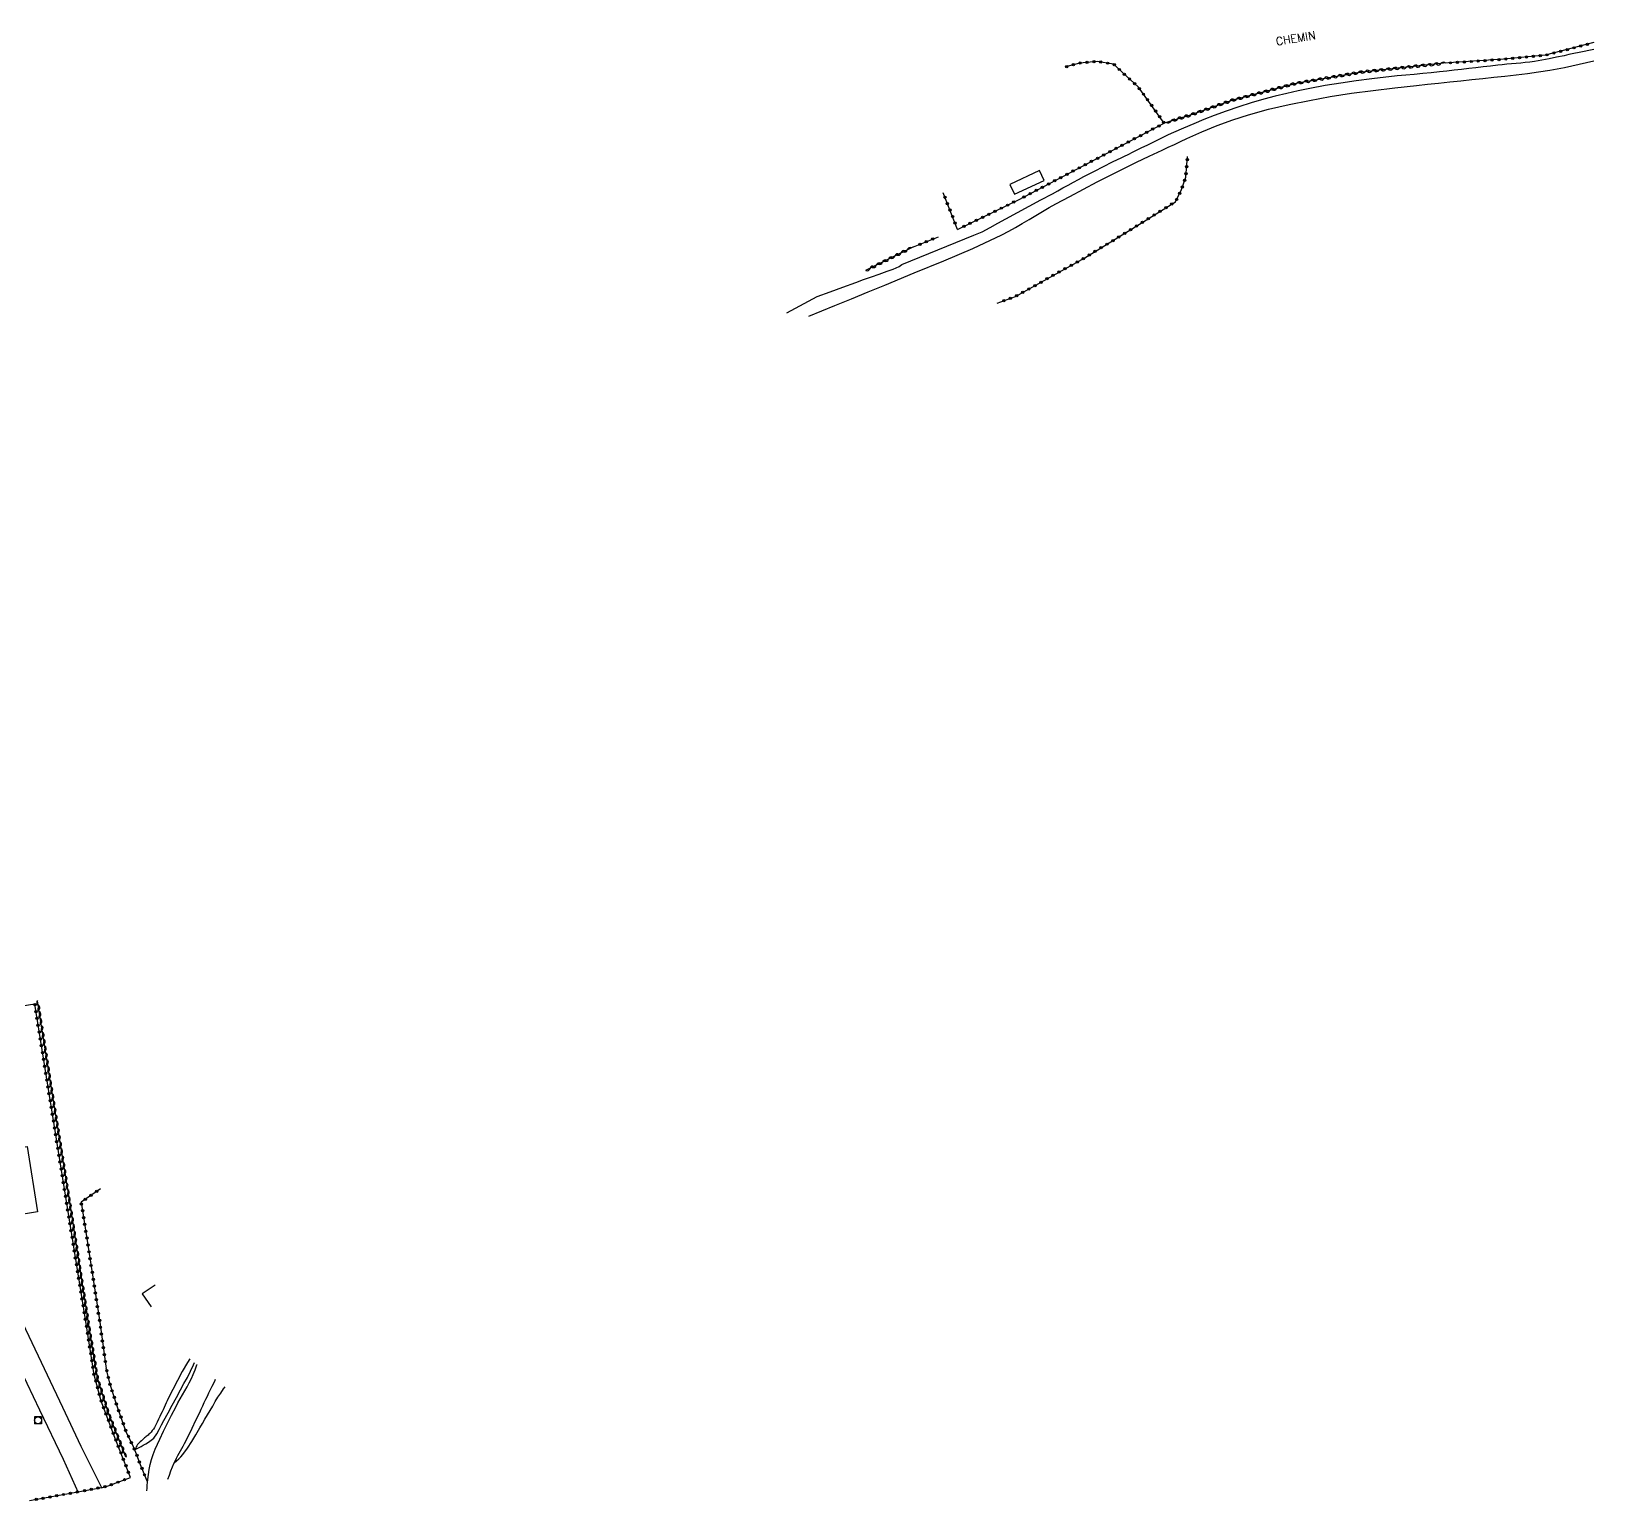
# Model space of a CAD drawing. Header units: millimetres. Extents: x 257000 to 258003, y 144043 to 145001.
# Drawn here: x 257661.8 to 258000, y 144054.8 to 144372.9 of the extents above; entities that cross this region are included whole.
import ezdxf
from ezdxf.enums import TextEntityAlignment as Align

# ---------------------------------------------------------------- set-up
doc = ezdxf.new("R2010")
doc.units = ezdxf.units.MM
doc.layers.get('0').update_dxf_attribs({"linetype": 'CONTINUOUS'})
for name, color, linetype in [('W0017', 7, 'CONTINUOUS'), ('W0071', 7, 'CONTINUOUS'), ('W0101', 7, 'CONTINUOUS'), ('W0104', 1, 'CONTINUOUS'), ('W0211', 2, 'CONTINUOUS'), ('W0214', 2, 'CONTINUOUS'), ('W0310', 3, 'CONTINUOUS'), ('W0323', 7, 'CONTINUOUS'), ('W0420', 7, 'CONTINUOUS'), ('W0989', 7, 'CONTINUOUS')]:
    doc.layers.add(name, color=color, linetype=linetype)
doc.styles.get("Standard").update_dxf_attribs({"font": 'romans.shx', "width": 0.85})

# ---------------------------------------------------------------- blocks, each defined once
blk = doc.blocks.new('t323o')
at = {"color": 0, "linetype": 'Continuous'}
for radius in [0.25, 0.15]:
    blk.add_circle((0, 0), radius, dxfattribs=at)
blk = doc.blocks.new('t310o')
at = {"color": 0, "linetype": 'Continuous'}
for centre, start, end in [((-0.5, 0.38), 216.8699, 323.1304), ((0.5, -0.37), 36.8699, 143.1303)]:
    blk.add_arc(centre, 0.625, start, end, dxfattribs=at)
blk = doc.blocks.new('T420')
for p, q in [((0.75, 0.75), (-0.75, 0.75)), ((-0.75, 0.75), (-0.75, -0.75)), ((0.75, 0.75), (0.75, -0.75)), ((0.75, -0.75), (-0.75, -0.75))]:
    blk.add_line(p, q)
blk.add_ellipse((0, 0), major_axis=(-0.53, 0.53), ratio=1, start_param=3.926991, end_param=10.210176)

msp = doc.modelspace()

# ---------------------------------------------------------------- linework, layer by layer
at = {"layer": 'W0017'}
for points in [[(257671.98, 144056.47), (257668.73, 144063.69), (257663.63, 144074.36), (257656.76, 144088.83), (257650.99, 144101.03), (257646.57, 144100.29), (257645.65, 144106.2), (257643.51, 144107.97), (257620.14, 144103.73), (257619.61, 144106.66), (257643.41, 144110.43), (257644.7, 144112.16), (257642.12, 144128.32), (257637.56, 144157.43), (257642.15, 144158.25), (257646.6, 144129.99), (257647.59, 144123.86)], [(257647.59, 144123.86), (257647.78, 144123.18), (257650.13, 144115.8), (257652.52, 144108.69), (257655.36, 144102.68), (257661.22, 144090.43), (257668.55, 144075.07), (257672.47, 144066.6), (257677.01, 144057.47)], [(257686.8, 144056.89), (257686.82, 144057.51), (257686.85, 144058.13), (257686.9, 144058.75), (257686.97, 144059.36), (257687.12, 144060.45), (257687.29, 144061.54), (257687.5, 144062.61), (257687.77, 144063.68), (257688.15, 144064.81), (257688.6, 144065.91), (257689.09, 144067), (257689.58, 144068.08), (257690.4, 144069.85), (257691.27, 144071.6), (257692.15, 144073.34), (257693.04, 144075.07), (257693.51, 144075.95), (257694, 144076.83), (257694.5, 144077.7), (257694.99, 144078.57), (257695.49, 144079.44), (257695.96, 144080.33), (257696.42, 144081.22), (257696.84, 144082.14), (257697.25, 144083.15), (257697.63, 144084.19), (257697.66, 144084.29)], [(257691.35, 144059.46), (257691.65, 144060.35), (257691.97, 144061.23), (257692.32, 144062.1), (257692.7, 144062.96), (257692.96, 144063.5), (257693.23, 144064.03), (257693.51, 144064.55), (257693.79, 144065.07), (257694.08, 144065.59), (257694.37, 144066.11), (257694.65, 144066.63), (257694.93, 144067.15), (257695.77, 144068.83), (257696.59, 144070.51), (257697.4, 144072.2), (257698.22, 144073.89), (257698.56, 144074.6), (257698.89, 144075.31), (257699.22, 144076.02), (257699.55, 144076.74), (257699.88, 144077.45), (257700.22, 144078.16), (257700.56, 144078.87), (257700.91, 144079.57), (257701.49, 144080.7), (257701.67, 144081.07)]]:
    msp.add_lwpolyline(points, dxfattribs=at)
at = {"layer": 'W0071'}
for points in [[(258000, 144368.95), (257998.97, 144368.73), (257997.89, 144368.5), (257996.81, 144368.27), (257995.72, 144368.03), (257994.64, 144367.8), (257993.56, 144367.58), (257991.97, 144367.26), (257990.37, 144366.93), (257988.77, 144366.62), (257987.17, 144366.35), (257986.18, 144366.21), (257985.18, 144366.09), (257984.19, 144365.99), (257983.2, 144365.89), (257982.2, 144365.8), (257981.2, 144365.71), (257980.21, 144365.61), (257979.22, 144365.51), (257977.64, 144365.34), (257976.07, 144365.16), (257974.5, 144364.97), (257972.93, 144364.79), (257971.36, 144364.61), (257969.78, 144364.43), (257968.21, 144364.25), (257966.64, 144364.08), (257964.8, 144363.89), (257962.97, 144363.71), (257961.13, 144363.54), (257959.3, 144363.37), (257957.46, 144363.19), (257955.63, 144363.01), (257953.79, 144362.81), (257951.96, 144362.58), (257948.6, 144362.13), (257945.24, 144361.64), (257941.89, 144361.09), (257938.56, 144360.48), (257936.04, 144359.97), (257933.53, 144359.42), (257931.03, 144358.82), (257928.55, 144358.16), (257925.83, 144357.36), (257923.14, 144356.5), (257920.46, 144355.58), (257917.8, 144354.62), (257915.59, 144353.75), (257913.4, 144352.84), (257911.22, 144351.89), (257909.05, 144350.94), (257907.88, 144350.41), (257906.72, 144349.87), (257905.56, 144349.31), (257904.41, 144348.74), (257903.27, 144348.17), (257902.12, 144347.6), (257900.97, 144347.03), (257899.82, 144346.47)], [(257911.92, 144349.64), (257915.19, 144351.07), (257918.5, 144352.43), (257921.85, 144353.68), (257925.25, 144354.78), (257929.62, 144355.97), (257934.03, 144357), (257938.46, 144357.91), (257942.91, 144358.73), (257947.57, 144359.46), (257952.26, 144360.06), (257956.94, 144360.59), (257961.63, 144361.13), (257964.02, 144361.4), (257966.42, 144361.66), (257968.81, 144361.91), (257971.2, 144362.15), (257973.6, 144362.39), (257975.99, 144362.64), (257978.39, 144362.9), (257980.78, 144363.18), (257983.21, 144363.46), (257985.64, 144363.75), (257988.07, 144364.07), (257990.49, 144364.44), (257992.08, 144364.73), (257993.67, 144365.05), (257995.25, 144365.39), (257996.83, 144365.74), (257998.41, 144366.1), (257999.99, 144366.44), (258000, 144366.45)], [(257830.05, 144311.19), (257835.74, 144313.48), (257839.35, 144314.95), (257842.95, 144316.43), (257846.55, 144317.93), (257852.91, 144320.56), (257859.28, 144323.16), (257865.62, 144325.87), (257871.85, 144328.81), (257873.35, 144329.59), (257874.83, 144330.4), (257876.3, 144331.24), (257877.75, 144332.11), (257879.2, 144332.97), (257880.65, 144333.84), (257882.1, 144334.69), (257883.58, 144335.52), (257886.55, 144337.13), (257889.53, 144338.72), (257892.52, 144340.28), (257895.54, 144341.82), (257898.27, 144343.17), (257901.03, 144344.5), (257903.79, 144345.8), (257906.55, 144347.11), (257907.89, 144347.75), (257909.23, 144348.38), (257910.57, 144349.01), (257911.92, 144349.64)], [(257865.8, 144328.76), (257867.61, 144329.47), (257869.34, 144330.37), (257871.03, 144331.34), (257872.71, 144332.28), (257875.25, 144333.62), (257877.78, 144334.98), (257880.31, 144336.34), (257882.83, 144337.71), (257883.97, 144338.32), (257885.1, 144338.94), (257886.23, 144339.56), (257887.36, 144340.18), (257888.49, 144340.8), (257889.63, 144341.41), (257890.77, 144342.01), (257891.91, 144342.61), (257893.87, 144343.61), (257895.85, 144344.58), (257897.83, 144345.54), (257899.82, 144346.47)], [(257825.32, 144311.93), (257831.9, 144315.47), (257834.69, 144316.48), (257837.48, 144317.48), (257840.26, 144318.49), (257841.95, 144319.1), (257843.64, 144319.7), (257845.33, 144320.3), (257847.01, 144320.93), (257847.67, 144321.17), (257848.35, 144321.4), (257849.01, 144321.66), (257849.65, 144321.98), (257850.25, 144322.35), (257865.8, 144328.76)]]:
    msp.add_lwpolyline(points, dxfattribs=at)
at = {"layer": 'W0101'}
msp.add_lwpolyline([(257688.58, 144101.46), (257685.78, 144099.55), (257687.74, 144096.74), (257687.74, 144096.74)], dxfattribs=at)
at = {"layer": 'W0104'}
for points in [[(257880.03, 144342.71), (257873.61, 144339.72), (257874.6, 144337.58), (257881.03, 144340.57)], [(257660.86, 144131.48), (257663.12, 144117.3), (257652.48, 144115.61), (257650.22, 144129.78)]]:
    msp.add_lwpolyline(points, close=True, dxfattribs=at)
at = {"layer": 'W0211'}
for points in [[(257684.27, 144065.86), (257684.71, 144066.07), (257685.14, 144066.29), (257685.57, 144066.53), (257685.99, 144066.78), (257686.58, 144067.13), (257687.17, 144067.48), (257687.74, 144067.88), (257688.26, 144068.36), (257688.93, 144069.24), (257689.47, 144070.21), (257689.95, 144071.21), (257690.45, 144072.17), (257691.38, 144073.82), (257692.29, 144075.48), (257693.2, 144077.13), (257694.1, 144078.8), (257694.82, 144080.13), (257695.56, 144081.47), (257696.26, 144082.82), (257696.89, 144084.21), (257697.1, 144084.74)], [(257692.7, 144062.96), (257693.21, 144063.39), (257693.69, 144063.84), (257694.14, 144064.32), (257694.57, 144064.82), (257695.58, 144066.19), (257696.49, 144067.62), (257697.35, 144069.08), (257698.22, 144070.53), (257698.8, 144071.47), (257699.36, 144072.42), (257699.92, 144073.38), (257700.47, 144074.33), (257701.03, 144075.28), (257701.59, 144076.23), (257702.18, 144077.17), (257702.78, 144078.1), (257703.37, 144078.97), (257703.7, 144079.44)]]:
    msp.add_lwpolyline(points, dxfattribs=at)
at = {"layer": 'W0214'}
msp.add_lwpolyline([(257696.12, 144085.52), (257695.56, 144084.67), (257694.45, 144082.77), (257693.41, 144080.82), (257692.41, 144078.86), (257691.43, 144076.89), (257691.2, 144076.41), (257690.97, 144075.94), (257690.74, 144075.46), (257690.51, 144074.98), (257690.29, 144074.49), (257690.07, 144074.01), (257689.84, 144073.53), (257689.61, 144073.05), (257689.33, 144072.44), (257689.05, 144071.81), (257688.75, 144071.19), (257688.41, 144070.6), (257688.19, 144070.27), (257687.94, 144069.95), (257687.68, 144069.65), (257687.41, 144069.35), (257687.23, 144069.18), (257687.04, 144069.01), (257686.85, 144068.85), (257686.66, 144068.69), (257686.46, 144068.53), (257686.27, 144068.37), (257686.08, 144068.21), (257685.89, 144068.04), (257685.6, 144067.78), (257685.3, 144067.52), (257685.02, 144067.24), (257684.77, 144066.92), (257684.62, 144066.68), (257684.5, 144066.43), (257684.4, 144066.16), (257684.32, 144065.89)], dxfattribs=at)
at = {"layer": 'W0310'}
for points in [[(257967.5, 144365.93), (257949.77, 144364.04), (257935.55, 144361.59), (257921.85, 144357.95), (257912.45, 144354.64), (257907.01, 144352.98)], [(257852.73, 144326.21), (257842.34, 144321.06), (257842.34, 144321.06), (257842.34, 144321.06)], [(257682.24, 144064.23), (257681.83, 144065.36), (257678.49, 144073.73), (257676.1, 144081.34), (257674.21, 144092.8), (257670.15, 144119.02), (257665.78, 144146.25), (257663.14, 144163.01)]]:
    msp.add_lwpolyline(points, dxfattribs=at)
at = {"layer": 'W0323'}
for points in [[(258000, 144370.4), (257989.51, 144367.66), (257980.43, 144366.79), (257967.5, 144365.93)], [(257875.34, 144336.31), (257907.01, 144352.98), (257901.45, 144360.76), (257896.04, 144365.75), (257892.48, 144366.34), (257888.65, 144365.98), (257885.7, 144365.13)], [(257870.89, 144314.01), (257874.81, 144315.47), (257889.83, 144323.85), (257901.66, 144331.09), (257909.47, 144335.97), (257910.79, 144338.63), (257911.66, 144341.26), (257912.09, 144345.77)], [(257862.3, 144329.98), (257859.14, 144337.92)], [(257862.3, 144329.98), (257875.34, 144336.31)], [(257852.73, 144326.21), (257858.15, 144328.37)], [(257683.23, 144059.78), (257680.1, 144067.88), (257676.91, 144076.33), (257675.39, 144082.02), (257673.48, 144094.03), (257669.21, 144120.52), (257662.53, 144162.24), (257644.71, 144159.45), (257629.91, 144157.01), (257615.03, 144154.65), (257600.41, 144152.3)], [(257676.77, 144122.33), (257672.56, 144119.43), (257674.11, 144109.7), (257676.6, 144093.47), (257678, 144083.44)], [(257686.83, 144059), (257685.26, 144062.92), (257684.56, 144064.84), (257683.88, 144066.46), (257682.26, 144069.85), (257680.18, 144075.68), (257678.9, 144079.7), (257678, 144083.44)], [(257671.81, 144056.68), (257677.81, 144057.82), (257683.23, 144059.78)], [(257661.36, 144054.8), (257671.81, 144056.68)]]:
    msp.add_lwpolyline(points, dxfattribs=at)

# ---------------------------------------------------------------- block references
at = {"layer": 'W0310'}
for p, rotation in [((257962.45, 144365.39), 186.0813671355436), ((257963.94, 144365.55), 186.0813671355436), ((257965.43, 144365.71), 186.0813671355436), ((257966.92, 144365.86), 186.0813671355436), ((257937.2, 144361.87), 189.7716169679516), ((257938.68, 144362.13), 189.7716169679516), ((257940.16, 144362.38), 189.7716169679516), ((257941.64, 144362.64), 189.7716169679516), ((257943.12, 144362.89), 189.7716169679516), ((257944.59, 144363.15), 189.7716169679516), ((257946.07, 144363.4), 189.7716169679516), ((257947.55, 144363.65), 189.7716169679516), ((257949.03, 144363.91), 189.7716169679516), ((257950.51, 144364.12), 186.0813671355436), ((257952.01, 144364.28), 186.0813671355436), ((257953.5, 144364.43), 186.0813671355436), ((257954.99, 144364.59), 186.0813671355436), ((257956.48, 144364.75), 186.0813671355436), ((257957.97, 144364.91), 186.0813671355436), ((257959.46, 144365.07), 186.0813671355436), ((257960.95, 144365.23), 186.0813671355436), ((257924.12, 144358.55), 194.8678663541301), ((257925.57, 144358.94), 194.8678663541301), ((257927.02, 144359.32), 194.8678663541301), ((257928.47, 144359.71), 194.8678663541301), ((257929.92, 144360.09), 194.8678663541301), ((257931.37, 144360.48), 194.8678663541301), ((257932.82, 144360.86), 194.8678663541301), ((257934.27, 144361.25), 194.8678663541301), ((257935.72, 144361.62), 189.7716169679516), ((257914.16, 144355.25), 199.3887305153907), ((257915.58, 144355.74), 199.3887305153907), ((257916.99, 144356.24), 199.3887305153907), ((257918.41, 144356.74), 199.3887305153907), ((257919.82, 144357.24), 199.3887305153907), ((257921.24, 144357.74), 199.3887305153907), ((257922.67, 144358.17), 194.8678663541301), ((257908.45, 144353.42), 196.9573141703095), ((257909.88, 144353.86), 196.9573141703095), ((257911.32, 144354.3), 196.9573141703095), ((257912.75, 144354.75), 199.3887305153907), ((257850.05, 144324.88), 206.3838071807177), ((257851.39, 144325.54), 206.3838071807177), ((257843.33, 144321.54), 206.3838071807177), ((257844.67, 144322.21), 206.3838071807177), ((257846.02, 144322.88), 206.3838071807177), ((257847.36, 144323.54), 206.3838071807177), ((257848.7, 144324.21), 206.3838071807177), ((257663.29, 144162.1), 98.94822354377173), ((257663.52, 144160.62), 98.94822354377173), ((257663.75, 144159.13), 98.94822354377173), ((257663.99, 144157.65), 98.94822354377173), ((257664.22, 144156.17), 98.94822354377173), ((257664.45, 144154.69), 98.94822354377173), ((257664.69, 144153.21), 98.94822354377173), ((257664.92, 144151.73), 98.94822354377173), ((257665.15, 144150.24), 98.94822354377173), ((257665.39, 144148.76), 98.94822354377173), ((257665.62, 144147.28), 98.94822354377173), ((257665.85, 144145.8), 99.10406175893901), ((257666.09, 144144.32), 99.10406175893901), ((257666.33, 144142.84), 99.10406175893901), ((257666.57, 144141.35), 99.10406175893901), ((257666.8, 144139.87), 99.10406175893901), ((257667.04, 144138.39), 99.10406175893901), ((257667.28, 144136.91), 99.10406175893901), ((257667.52, 144135.43), 99.10406175893901), ((257667.75, 144133.95), 99.10406175893901), ((257667.99, 144132.47), 99.10406175893901), ((257668.23, 144130.99), 99.10406175893901), ((257668.46, 144129.51), 99.10406175893901), ((257668.7, 144128.03), 99.10406175893901), ((257668.94, 144126.54), 99.10406175893901), ((257669.18, 144125.06), 99.10406175893901), ((257669.41, 144123.58), 99.10406175893901), ((257669.65, 144122.1), 99.10406175893901), ((257669.89, 144120.62), 99.10406175893901), ((257670.13, 144119.14), 99.10406175893901), ((257670.36, 144117.66), 98.81018885434806), ((257670.59, 144116.17), 98.81018885434806), ((257670.82, 144114.69), 98.81018885434806), ((257671.05, 144113.21), 98.81018885434806), ((257671.28, 144111.73), 98.81018885434806), ((257671.51, 144110.24), 98.81018885434806), ((257671.74, 144108.76), 98.81018885434806), ((257671.96, 144107.28), 98.81018885434806), ((257672.19, 144105.8), 98.81018885434806), ((257672.42, 144104.32), 98.81018885434806), ((257672.65, 144102.83), 98.81018885434806), ((257672.88, 144101.35), 98.81018885434806), ((257673.11, 144099.87), 98.81018885434806), ((257673.34, 144098.39), 98.81018885434806), ((257673.57, 144096.9), 98.81018885434806), ((257673.8, 144095.42), 98.81018885434806), ((257674.03, 144093.94), 98.81018885434806), ((257674.27, 144092.46), 99.37554243616393), ((257674.51, 144090.98), 99.37554243616393), ((257674.75, 144089.5), 99.37554243616393), ((257675, 144088.02), 99.37554243616393), ((257675.24, 144086.54), 99.37554243616393), ((257675.49, 144085.06), 99.37554243616393), ((257675.73, 144083.58), 99.37554243616393), ((257675.98, 144082.1), 99.37554243616393), ((257676.32, 144080.64), 107.4127297458054), ((257676.77, 144079.21), 107.4127297458054), ((257677.22, 144077.78), 107.4127297458054), ((257677.67, 144076.35), 107.4127297458054), ((257678.12, 144074.92), 107.4127297458054), ((257678.58, 144073.49), 111.778960015332), ((257679.14, 144072.1), 111.778960015332), ((257679.7, 144070.71), 111.778960015332), ((257680.25, 144069.31), 111.778960015332), ((257680.81, 144067.92), 111.778960015332), ((257681.36, 144066.53), 111.778960015332), ((257681.91, 144065.13), 109.888284969995)]:
    msp.add_blockref('t310o', p, dxfattribs=dict(at, rotation=rotation))
at = {"layer": 'W0323'}
for p, rotation in [((257994.27, 144368.9), 194.6282604369746), ((257995.72, 144369.28), 194.6282604369746), ((257997.17, 144369.66), 194.6282604369746), ((257998.62, 144370.04), 194.6282604369746), ((257887.37, 144365.61), 196.111826395728), ((257888.82, 144366), 185.3817618406318), ((257890.31, 144366.14), 185.3817618406318), ((257891.81, 144366.28), 185.3817618406318), ((257893.29, 144366.21), 170.5924788032391), ((257894.77, 144365.96), 170.5924788032391), ((257896.2, 144365.61), 137.2958899081225), ((257968.99, 144366.03), 183.8008397679709), ((257970.49, 144366.12), 183.8008397679709), ((257971.99, 144366.22), 183.8008397679709), ((257973.48, 144366.32), 183.8008397679709), ((257974.98, 144366.42), 183.8008397679709), ((257976.48, 144366.52), 183.8008397679709), ((257977.97, 144366.62), 183.8008397679709), ((257979.47, 144366.72), 183.8008397679709), ((257980.97, 144366.84), 185.4995323138066), ((257982.46, 144366.98), 185.4995323138066), ((257983.95, 144367.12), 185.4995323138066), ((257985.44, 144367.27), 185.4995323138066), ((257986.94, 144367.41), 185.4995323138066), ((257988.43, 144367.56), 185.4995323138066), ((257989.91, 144367.76), 194.6282604369746), ((257991.36, 144368.14), 194.6282604369746), ((257992.81, 144368.52), 194.6282604369746), ((257885.93, 144365.19), 196.111826395728), ((257897.3, 144364.59), 137.2958899081225), ((257898.4, 144363.57), 137.2958899081225), ((257899.5, 144362.56), 137.2958899081225), ((257900.61, 144361.54), 137.2958899081225), ((257901.66, 144360.47), 125.58714697504), ((257902.53, 144359.25), 125.58714697504), ((257903.4, 144358.03), 125.58714697504), ((257904.27, 144356.81), 125.58714697504), ((257905.15, 144355.59), 125.58714697504), ((257905.87, 144352.38), 27.76786026113269), ((257906.02, 144354.37), 125.58714697504), ((257906.89, 144353.15), 125.58714697504), ((257899.23, 144348.89), 27.76786026113269), ((257900.56, 144349.59), 27.76786026113269), ((257901.89, 144350.29), 27.76786026113269), ((257903.22, 144350.99), 27.76786026113269), ((257904.54, 144351.68), 27.76786026113269), ((257892.6, 144345.39), 27.76786026113269), ((257893.93, 144346.09), 27.76786026113269), ((257895.25, 144346.79), 27.76786026113269), ((257896.58, 144347.49), 27.76786026113269), ((257897.91, 144348.19), 27.76786026113269), ((257885.96, 144341.9), 27.76786026113269), ((257887.29, 144342.6), 27.76786026113269), ((257888.62, 144343.3), 27.76786026113269), ((257889.94, 144344), 27.76786026113269), ((257891.27, 144344.7), 27.76786026113269), ((257911.74, 144342.05), 84.55247219150671), ((257911.88, 144343.55), 84.55247219150671), ((257912.02, 144345.04), 84.55247219150671), ((257879.33, 144338.41), 27.76786026113269), ((257880.65, 144339.11), 27.76786026113269), ((257881.98, 144339.8), 27.76786026113269), ((257883.31, 144340.5), 27.76786026113269), ((257884.63, 144341.2), 27.76786026113269), ((257910.97, 144339.17), 71.76797151730054), ((257911.44, 144340.59), 71.76797151730054), ((257859.53, 144336.95), 111.6918265072389), ((257860.08, 144335.56), 111.6918265072389), ((257873.1, 144335.22), 25.87390088833173), ((257874.45, 144335.88), 25.87390088833173), ((257876.67, 144337.01), 27.76786026113269), ((257878, 144337.71), 27.76786026113269), ((257908.66, 144335.46), 31.99284742671231), ((257909.71, 144336.45), 63.58155118956866), ((257910.38, 144337.79), 63.58155118956866), ((257860.64, 144334.17), 111.6918265072389), ((257861.19, 144332.77), 111.6918265072389), ((257866.35, 144331.95), 25.87390088833173), ((257867.7, 144332.6), 25.87390088833173), ((257869.05, 144333.26), 25.87390088833173), ((257870.4, 144333.91), 25.87390088833173), ((257871.75, 144334.57), 25.87390088833173), ((257902.3, 144331.48), 31.99284742671231), ((257903.57, 144332.28), 31.99284742671231), ((257904.84, 144333.07), 31.99284742671231), ((257906.11, 144333.87), 31.99284742671231), ((257907.38, 144334.66), 31.99284742671231), ((257861.75, 144331.38), 111.6918265072389), ((257863.65, 144330.64), 25.87390088833173), ((257865, 144331.29), 25.87390088833173), ((257897.18, 144328.35), 31.45951717797885), ((257898.46, 144329.13), 31.45951717797885), ((257899.74, 144329.91), 31.45951717797885), ((257901.02, 144330.7), 31.45951717797885), ((257854.13, 144326.77), 21.69736820422257), ((257855.52, 144327.32), 21.69736820422257), ((257856.92, 144327.87), 21.69736820422257), ((257892.06, 144325.22), 31.45951717797885), ((257893.34, 144326), 31.45951717797885), ((257894.62, 144326.78), 31.45951717797885), ((257895.9, 144327.56), 31.45951717797885), ((257885.57, 144321.47), 29.15036549621535), ((257886.88, 144322.2), 29.15036549621535), ((257888.19, 144322.93), 29.15036549621535), ((257889.5, 144323.66), 29.15036549621535), ((257890.78, 144324.43), 31.45951717797885), ((257880.33, 144318.55), 29.15036549621535), ((257881.64, 144319.28), 29.15036549621535), ((257882.95, 144320.01), 29.15036549621535), ((257884.26, 144320.74), 29.15036549621535), ((257873.7, 144315.06), 20.45172528798243), ((257875.09, 144315.63), 29.15036549621535), ((257876.4, 144316.36), 29.15036549621535), ((257877.71, 144317.09), 29.15036549621535), ((257879.02, 144317.82), 29.15036549621535), ((257872.3, 144314.53), 20.45172528798243), ((257662.54, 144162.14), 99.10200839692158), ((257662.78, 144160.66), 99.10200839692158), ((257663.02, 144159.18), 99.10200839692158), ((257663.25, 144157.7), 99.10200839692158), ((257663.49, 144156.22), 99.10200839692158), ((257663.73, 144154.74), 99.10200839692158), ((257663.97, 144153.26), 99.10200839692158), ((257664.2, 144151.78), 99.10200839692158), ((257664.44, 144150.3), 99.10200839692158), ((257664.68, 144148.81), 99.10200839692158), ((257664.91, 144147.33), 99.10200839692158), ((257665.15, 144145.85), 99.10200839692158), ((257665.39, 144144.37), 99.10200839692158), ((257665.63, 144142.89), 99.10200839692158), ((257665.86, 144141.41), 99.10200839692158), ((257666.1, 144139.93), 99.10200839692158), ((257666.34, 144138.45), 99.10200839692158), ((257666.58, 144136.97), 99.10200839692158), ((257666.81, 144135.48), 99.10200839692158), ((257667.05, 144134), 99.10200839692158), ((257667.29, 144132.52), 99.10200839692158), ((257667.53, 144131.04), 99.10200839692158), ((257667.76, 144129.56), 99.10200839692158), ((257668, 144128.08), 99.10200839692158), ((257668.24, 144126.6), 99.10200839692158), ((257668.47, 144125.12), 99.10200839692158), ((257668.71, 144123.64), 99.10200839692158), ((257668.95, 144122.15), 99.10200839692158), ((257669.19, 144120.67), 99.10200839692158), ((257669.42, 144119.19), 99.15411916248871), ((257672.62, 144119.03), 279.0875203724975), ((257673.46, 144120.05), 214.5625991238985), ((257674.7, 144120.9), 214.5625991238985), ((257675.93, 144121.75), 214.5625991238985), ((257669.66, 144117.71), 99.15411916248871), ((257669.9, 144116.23), 99.15411916248871), ((257672.86, 144117.55), 279.0875203724975), ((257673.09, 144116.07), 279.0875203724975), ((257670.14, 144114.75), 99.15411916248871), ((257670.38, 144113.27), 99.15411916248871), ((257670.62, 144111.79), 99.15411916248871), ((257673.33, 144114.59), 279.0875203724975), ((257673.57, 144113.11), 279.0875203724975), ((257670.86, 144110.31), 99.15411916248871), ((257671.1, 144108.83), 99.15411916248871), ((257673.8, 144111.63), 279.0875203724975), ((257674.04, 144110.15), 279.0875203724975), ((257674.27, 144108.66), 278.6941637183988), ((257671.33, 144107.35), 99.15411916248871), ((257671.57, 144105.86), 99.15411916248871), ((257674.5, 144107.18), 278.6941637183988), ((257674.72, 144105.7), 278.6941637183988), ((257671.81, 144104.38), 99.15411916248871), ((257672.05, 144102.9), 99.15411916248871), ((257674.95, 144104.22), 278.6941637183988), ((257675.18, 144102.73), 278.6941637183988), ((257672.29, 144101.42), 99.15411916248871), ((257672.53, 144099.94), 99.15411916248871), ((257672.77, 144098.46), 99.15411916248871), ((257675.41, 144101.25), 278.6941637183988), ((257675.63, 144099.77), 278.6941637183988), ((257675.86, 144098.28), 278.6941637183988), ((257673, 144096.98), 99.15411916248871), ((257673.24, 144095.5), 99.15411916248871), ((257676.09, 144096.8), 278.6941637183988), ((257676.31, 144095.32), 278.6941637183988), ((257673.48, 144094.02), 99.04878683033782), ((257673.72, 144092.54), 99.04878683033782), ((257676.54, 144093.84), 278.6941637183988), ((257676.75, 144092.35), 277.9733077282179), ((257673.95, 144091.05), 99.04878683033782), ((257674.19, 144089.57), 99.04878683033782), ((257674.43, 144088.09), 99.04878683033782), ((257676.96, 144090.87), 277.9733077282179), ((257677.17, 144089.38), 277.9733077282179), ((257674.66, 144086.61), 99.04878683033782), ((257674.9, 144085.13), 99.04878683033782), ((257677.38, 144087.89), 277.9733077282179), ((257677.58, 144086.41), 277.9733077282179), ((257677.79, 144084.92), 277.9733077282179), ((257675.13, 144083.65), 99.04878683033782), ((257675.37, 144082.17), 99.04878683033782), ((257678.12, 144082.92), 103.4905170388159), ((257678.47, 144081.46), 103.4905170388159), ((257675.74, 144080.71), 104.985340831142), ((257676.13, 144079.27), 104.985340831142), ((257678.82, 144080), 103.4905170388159), ((257679.26, 144078.57), 107.7653552742281), ((257676.52, 144077.82), 104.985340831142), ((257676.91, 144076.37), 104.985340831142), ((257677.43, 144074.96), 110.6592018538645), ((257679.72, 144077.14), 107.7653552742281), ((257680.18, 144075.71), 107.7653552742281), ((257677.96, 144073.56), 110.6592018538645), ((257678.49, 144072.16), 110.6592018538645), ((257680.68, 144074.29), 109.5504460255351), ((257681.18, 144072.88), 109.5504460255351), ((257681.68, 144071.47), 109.5504460255351), ((257679.02, 144070.75), 110.6592018538645), ((257679.55, 144069.35), 110.6592018538645), ((257680.08, 144067.94), 110.6592018538645), ((257682.18, 144070.05), 109.5504460255351), ((257682.81, 144068.69), 115.5216890472634), ((257680.62, 144066.55), 111.0882055985212), ((257681.16, 144065.15), 111.0882055985212), ((257683.45, 144067.34), 115.5216890472634), ((257684.08, 144065.97), 112.9887168008246), ((257684.65, 144064.59), 109.918319463103), ((257681.7, 144063.75), 111.0882055985212), ((257682.24, 144062.35), 111.0882055985212), ((257682.78, 144060.95), 111.0882055985212), ((257685.16, 144063.18), 109.918319463103), ((257685.71, 144061.78), 111.9096618531084), ((257677.71, 144057.8), 10.77419821378671), ((257679.12, 144058.29), 19.88198093168549), ((257680.53, 144058.8), 19.88198093168549), ((257681.94, 144059.31), 19.88198093168549), ((257686.27, 144060.39), 111.9096618531084), ((257662.84, 144055.07), 10.1595779109939), ((257664.31, 144055.33), 10.1595779109939), ((257665.79, 144055.6), 10.1595779109939), ((257667.27, 144055.86), 10.1595779109939), ((257668.74, 144056.13), 10.1595779109939), ((257670.22, 144056.39), 10.1595779109939), ((257671.7, 144056.66), 10.1595779109939), ((257673.29, 144056.96), 10.77419821378671), ((257674.76, 144057.24), 10.77419821378671), ((257676.23, 144057.52), 10.77419821378671)]:
    msp.add_blockref('t323o', p, dxfattribs=dict(at, rotation=rotation))
at = {"layer": 'W0420'}
msp.add_blockref('T420', (257663.22, 144072.21), dxfattribs=at)

# ---------------------------------------------------------------- texts
at = {"layer": 'W0989'}
msp.add_text('CHEMIN', height=1.75, rotation=9.3586, dxfattribs=at).set_placement((257931.19, 144370.64), align=Align.MIDDLE_LEFT)

doc.saveas('drawing.dxf')
